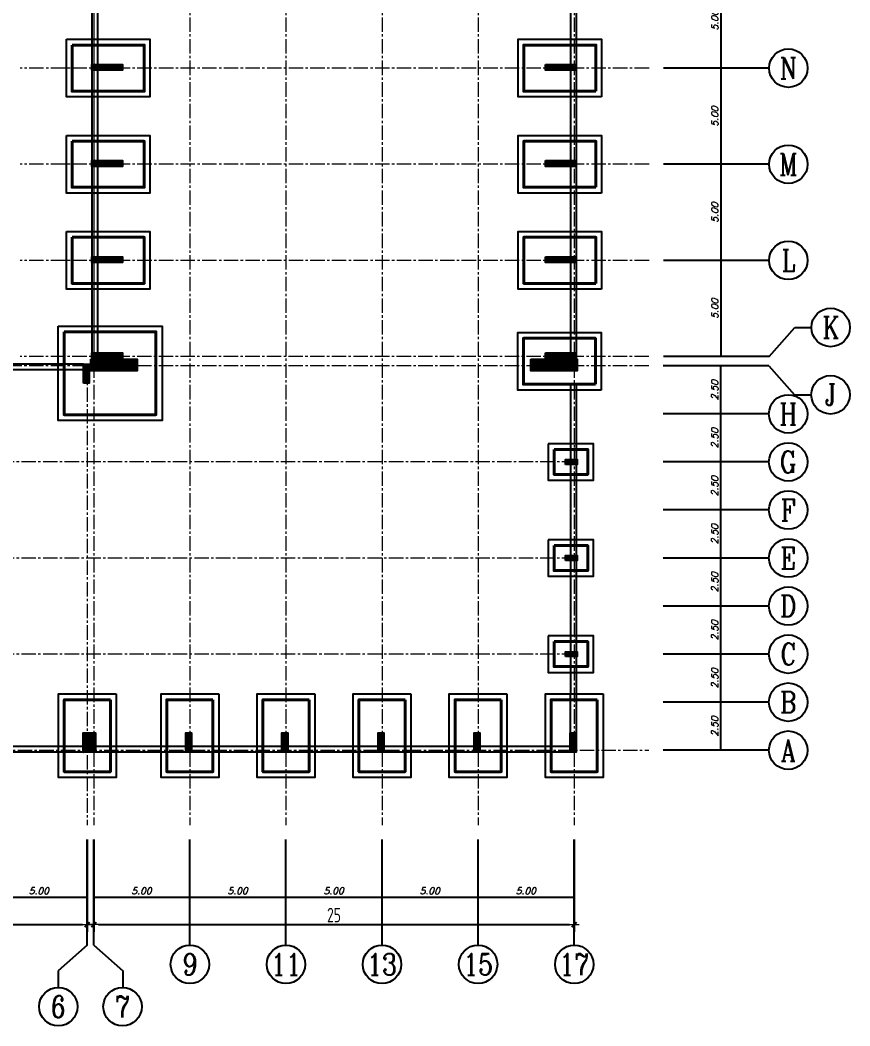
# Model space of a CAD drawing. Header units: metres. Extents: x 202848 to 204724, y 1924431 to 1925550.
# Drawn here: x 203946.8 to 203989.9, y 1925075 to 1925127.3 of the extents above; entities that cross this region are included whole.
import ezdxf
from ezdxf.enums import TextEntityAlignment as Align

# ---------------------------------------------------------------- set-up
doc = ezdxf.new("R2010")
doc.units = ezdxf.units.M
doc.header["$MEASUREMENT"] = 0
doc.linetypes.add('CENTER2', pattern=[1.125, 0.75, -0.125, 0.125, -0.125])
for name, color, linetype, lineweight in [('Axis', 1, 'CENTER2', 5), ('Dimations', 3, 'Continuous', 5), ('R.C Footing', 2, 'Continuous', 40)]:
    doc.layers.add(name, color=color, linetype=linetype, lineweight=lineweight)
for name, color, linetype in [('Axis Name', 8, 'Continuous'), ('Columns', 2, 'Continuous'), ('PC.Footing', 7, 'Continuous'), ('text2', 161, 'Continuous')]:
    doc.layers.add(name, color=color, linetype=linetype)
doc.styles.add('ROMANS', font='romans.shx', dxfattribs={"oblique": 15})
doc.styles.add('YQ_AXIS', font='COMPLEX.SHX', dxfattribs={"width": 0.8, "bigfont": 'GBCBIG.SHX'})
doc.styles.add('YQ_DIM', font='SUPEROS.SHX', dxfattribs={"width": 0.8, "bigfont": 'HZDX.SHX'})
doc.dimstyles.new('Copy(2) of DIM-50$', dxfattribs={"dimscale": 0, "dimtxt": 0.35, "dimasz": 0.03, "dimexe": 0, "dimexo": 0, "dimgap": 0.15, "dimtad": 1, "dimzin": 0, "dimdsep": 46, "dimtxsty": 'ROMANS', "dimblk1": 'OBLIQUE', "dimblk2": 'DTICK', "dimsah": 1, "dimcen": 0.1, "dimse1": 1, "dimse2": 1, "dimclrd": 2, "dimclre": 51, "dimclrt": 3, "dimaunit": 1, "dimadec": 0, "dimazin": 0, "dimtfac": 1e-05, "dimtmove": 2, "dimatfit": 0, "dimldrblk": 'DTICK', "dimfxl": 0, "dimtolj": 1, "dimtzin": 0, "dimlwe": -1, "dimarcsym": 0})
doc.dimstyles.new('yqm0_250', dxfattribs={"dimscale": 0.25, "dimtxt": 3, "dimasz": 1, "dimexe": 1.5, "dimexo": 3, "dimgap": 0.5, "dimtad": 1, "dimdec": 3, "dimdsep": 46, "dimtxsty": 'YQ_DIM', "dimblk": 'YQTICK', "dimcen": 0, "dimclrd": 256, "dimclre": 256, "dimclrt": 7, "dimadec": 1, "dimazin": 2, "dimtfac": 1, "dimtdec": 4, "dimtix": 1, "dimtmove": 2, "dimatfit": 2, "dimfxl": 1, "dimtolj": 1, "dimtzin": 0, "dimarcsym": 0})
pattern_1 = [(135, (386.115265, 223.05794), (-0.0353553390593, -0.0353553390593), [])]
pattern_2 = [(135, (386.115265, 223.09794), (-0.0353553390593, -0.0353553390593), [])]
pattern_3 = [(135, (386.05894, 222.55794), (-0.0353553390593, -0.0353553390593), [])]

# ---------------------------------------------------------------- blocks, each defined once
blk = doc.blocks.new('*U768')
at = {"layer": 'text2', "lineweight": -2}
for p, q in [((-12.6, 2.35), (-12.6, -2.35)), ((-12.3, 2.35), (-12.3, -2.35)), ((12.3, 2.35), (12.3, -2.35)), ((12.6, 2.35), (12.6, -2.35))]:
    blk.add_line(p, q, dxfattribs=at)
blk = doc.blocks.new('*U769')
at = {"layer": 'text2', "color": 0, "linetype": 'ByBlock', "lineweight": -2, "transparency": 16777216}
for p in [(0, 0), (0, -5), (0, -10), (0, -15), (0, -20), (0, -25)]:
    blk.add_blockref('*U768', p, dxfattribs=at)
blk = doc.blocks.new('_OBLIQUE')
at = {"color": 0, "linetype": 'ByBlock'}
blk.add_line((-0.5, -0.5), (0.5, 0.5), dxfattribs=at)
blk = doc.blocks.new('DTICK')
at = {"color": 3}
blk.add_line((-1, -1), (1, 1), dxfattribs=at)
for p, q in [((-1, 0), (1, 0)), ((0, 1), (0, -1))]:
    blk.add_line(p, q)
blk = doc.blocks.new('*D1403')
at = {"layer": 'Defpoints', "color": 0, "lineweight": -2, "transparency": 16777216}
for p in [(203945.262, 1925085.419), (203950.262, 1925085.419), (203950.262, 1925081.669)]:
    blk.add_point(p, dxfattribs=at)
at = {"layer": 'Dimations', "color": 2, "lineweight": -2, "transparency": 16777216}
blk.add_line((203945.262, 1925081.669), (203950.232, 1925081.669), dxfattribs=at)
at = {"layer": 'Dimations', "color": 2, "lineweight": -2, "transparency": 16777216, "xscale": 0.03, "yscale": 0.03, "zscale": 0.03, "rotation": 180}
blk.add_blockref('_OBLIQUE', (203945.262, 1925081.669), dxfattribs=at)
at = {"layer": 'Dimations', "color": 2, "lineweight": -2, "transparency": 16777216, "xscale": 0.03, "yscale": 0.03, "zscale": 0.03}
blk.add_blockref('DTICK', (203950.262, 1925081.669), dxfattribs=at)
at = {"layer": 'Dimations', "color": 3, "transparency": 16777216, "insert": (203947.747, 1925081.994), "char_height": 0.35, "attachment_point": 5, "style": 'ROMANS'}
blk.add_mtext('\\A1;5.00', dxfattribs=at)
blk = doc.blocks.new('*D1404')
at = {"layer": 'Defpoints', "color": 0, "lineweight": -2, "transparency": 16777216}
for p in [(203950.602, 1925085.419), (203955.602, 1925085.419), (203955.602, 1925081.669)]:
    blk.add_point(p, dxfattribs=at)
at = {"layer": 'Dimations', "color": 2, "lineweight": -2, "transparency": 16777216}
blk.add_line((203950.602, 1925081.669), (203955.572, 1925081.669), dxfattribs=at)
at = {"layer": 'Dimations', "color": 2, "lineweight": -2, "transparency": 16777216, "xscale": 0.03, "yscale": 0.03, "zscale": 0.03, "rotation": 180}
blk.add_blockref('_OBLIQUE', (203950.602, 1925081.669), dxfattribs=at)
at = {"layer": 'Dimations', "color": 2, "lineweight": -2, "transparency": 16777216, "xscale": 0.03, "yscale": 0.03, "zscale": 0.03}
blk.add_blockref('DTICK', (203955.602, 1925081.669), dxfattribs=at)
at = {"layer": 'Dimations', "color": 3, "transparency": 16777216, "insert": (203953.087, 1925081.994), "char_height": 0.35, "attachment_point": 5, "style": 'ROMANS'}
blk.add_mtext('\\A1;5.00', dxfattribs=at)
blk = doc.blocks.new('*D1405')
at = {"layer": 'Defpoints', "color": 0, "lineweight": -2, "transparency": 16777216}
for p in [(203955.602, 1925085.419), (203960.602, 1925085.419), (203960.602, 1925081.669)]:
    blk.add_point(p, dxfattribs=at)
at = {"layer": 'Dimations', "color": 2, "lineweight": -2, "transparency": 16777216}
blk.add_line((203955.602, 1925081.669), (203960.572, 1925081.669), dxfattribs=at)
at = {"layer": 'Dimations', "color": 2, "lineweight": -2, "transparency": 16777216, "xscale": 0.03, "yscale": 0.03, "zscale": 0.03, "rotation": 180}
blk.add_blockref('_OBLIQUE', (203955.602, 1925081.669), dxfattribs=at)
at = {"layer": 'Dimations', "color": 2, "lineweight": -2, "transparency": 16777216, "xscale": 0.03, "yscale": 0.03, "zscale": 0.03}
blk.add_blockref('DTICK', (203960.602, 1925081.669), dxfattribs=at)
at = {"layer": 'Dimations', "color": 3, "transparency": 16777216, "insert": (203958.087, 1925081.994), "char_height": 0.35, "attachment_point": 5, "style": 'ROMANS'}
blk.add_mtext('\\A1;5.00', dxfattribs=at)
blk = doc.blocks.new('*D1406')
at = {"layer": 'Defpoints', "color": 0, "lineweight": -2, "transparency": 16777216}
for p in [(203960.602, 1925085.419), (203965.602, 1925085.419), (203965.602, 1925081.669)]:
    blk.add_point(p, dxfattribs=at)
at = {"layer": 'Dimations', "color": 2, "lineweight": -2, "transparency": 16777216}
blk.add_line((203960.602, 1925081.669), (203965.572, 1925081.669), dxfattribs=at)
at = {"layer": 'Dimations', "color": 2, "lineweight": -2, "transparency": 16777216, "xscale": 0.03, "yscale": 0.03, "zscale": 0.03, "rotation": 180}
blk.add_blockref('_OBLIQUE', (203960.602, 1925081.669), dxfattribs=at)
at = {"layer": 'Dimations', "color": 2, "lineweight": -2, "transparency": 16777216, "xscale": 0.03, "yscale": 0.03, "zscale": 0.03}
blk.add_blockref('DTICK', (203965.602, 1925081.669), dxfattribs=at)
at = {"layer": 'Dimations', "color": 3, "transparency": 16777216, "insert": (203963.087, 1925081.994), "char_height": 0.35, "attachment_point": 5, "style": 'ROMANS'}
blk.add_mtext('\\A1;5.00', dxfattribs=at)
blk = doc.blocks.new('*D1407')
at = {"layer": 'Defpoints', "color": 0, "lineweight": -2, "transparency": 16777216}
for p in [(203965.602, 1925085.419), (203970.602, 1925085.419), (203970.602, 1925081.669)]:
    blk.add_point(p, dxfattribs=at)
at = {"layer": 'Dimations', "color": 2, "lineweight": -2, "transparency": 16777216}
blk.add_line((203965.602, 1925081.669), (203970.572, 1925081.669), dxfattribs=at)
at = {"layer": 'Dimations', "color": 2, "lineweight": -2, "transparency": 16777216, "xscale": 0.03, "yscale": 0.03, "zscale": 0.03, "rotation": 180}
blk.add_blockref('_OBLIQUE', (203965.602, 1925081.669), dxfattribs=at)
at = {"layer": 'Dimations', "color": 2, "lineweight": -2, "transparency": 16777216, "xscale": 0.03, "yscale": 0.03, "zscale": 0.03}
blk.add_blockref('DTICK', (203970.602, 1925081.669), dxfattribs=at)
at = {"layer": 'Dimations', "color": 3, "transparency": 16777216, "insert": (203968.087, 1925081.994), "char_height": 0.35, "attachment_point": 5, "style": 'ROMANS'}
blk.add_mtext('\\A1;5.00', dxfattribs=at)
blk = doc.blocks.new('*D1408')
at = {"layer": 'Defpoints', "color": 0, "lineweight": -2, "transparency": 16777216}
for p in [(203970.602, 1925085.419), (203975.602, 1925085.419), (203975.602, 1925081.669)]:
    blk.add_point(p, dxfattribs=at)
at = {"layer": 'Dimations', "color": 2, "lineweight": -2, "transparency": 16777216}
blk.add_line((203970.602, 1925081.669), (203975.572, 1925081.669), dxfattribs=at)
at = {"layer": 'Dimations', "color": 2, "lineweight": -2, "transparency": 16777216, "xscale": 0.03, "yscale": 0.03, "zscale": 0.03, "rotation": 180}
blk.add_blockref('_OBLIQUE', (203970.602, 1925081.669), dxfattribs=at)
at = {"layer": 'Dimations', "color": 2, "lineweight": -2, "transparency": 16777216, "xscale": 0.03, "yscale": 0.03, "zscale": 0.03}
blk.add_blockref('DTICK', (203975.602, 1925081.669), dxfattribs=at)
at = {"layer": 'Dimations', "color": 3, "transparency": 16777216, "insert": (203973.087, 1925081.994), "char_height": 0.35, "attachment_point": 5, "style": 'ROMANS'}
blk.add_mtext('\\A1;5.00', dxfattribs=at)
blk = doc.blocks.new('*D1419')
at = {"layer": 'Defpoints', "color": 0, "lineweight": -2, "transparency": 16777216}
for p in [(203979.494, 1925114.801), (203983.244, 1925114.801), (203979.494, 1925109.801)]:
    blk.add_point(p, dxfattribs=at)
at = {"layer": 'Dimations', "color": 2, "lineweight": -2, "transparency": 16777216}
blk.add_line((203983.244, 1925109.801), (203983.244, 1925114.771), dxfattribs=at)
at = {"layer": 'Dimations', "color": 2, "lineweight": -2, "transparency": 16777216, "xscale": 0.03, "yscale": 0.03, "zscale": 0.03}
for name, p, rotation in [('DTICK', (203983.244, 1925114.801), 90), ('_OBLIQUE', (203983.244, 1925109.801), 270)]:
    blk.add_blockref(name, p, dxfattribs=dict(at, rotation=rotation))
at = {"layer": 'Dimations', "color": 3, "transparency": 16777216, "insert": (203982.919, 1925112.286), "char_height": 0.35, "attachment_point": 5, "rotation": 90, "style": 'ROMANS'}
blk.add_mtext('\\A1;5.00', dxfattribs=at)
blk = doc.blocks.new('*D1420')
at = {"layer": 'Defpoints', "color": 0, "lineweight": -2, "transparency": 16777216}
for p in [(203979.494, 1925119.801), (203983.244, 1925119.801), (203979.494, 1925114.801)]:
    blk.add_point(p, dxfattribs=at)
at = {"layer": 'Dimations', "color": 2, "lineweight": -2, "transparency": 16777216}
blk.add_line((203983.244, 1925114.801), (203983.244, 1925119.771), dxfattribs=at)
at = {"layer": 'Dimations', "color": 2, "lineweight": -2, "transparency": 16777216, "xscale": 0.03, "yscale": 0.03, "zscale": 0.03}
for name, p, rotation in [('DTICK', (203983.244, 1925119.801), 90), ('_OBLIQUE', (203983.244, 1925114.801), 270)]:
    blk.add_blockref(name, p, dxfattribs=dict(at, rotation=rotation))
at = {"layer": 'Dimations', "color": 3, "transparency": 16777216, "insert": (203982.919, 1925117.286), "char_height": 0.35, "attachment_point": 5, "rotation": 90, "style": 'ROMANS'}
blk.add_mtext('\\A1;5.00', dxfattribs=at)
blk = doc.blocks.new('*D1421')
at = {"layer": 'Defpoints', "color": 0, "lineweight": -2, "transparency": 16777216}
for p in [(203979.494, 1925124.801), (203983.244, 1925124.801), (203979.494, 1925119.801)]:
    blk.add_point(p, dxfattribs=at)
at = {"layer": 'Dimations', "color": 2, "lineweight": -2, "transparency": 16777216}
blk.add_line((203983.244, 1925119.801), (203983.244, 1925124.771), dxfattribs=at)
at = {"layer": 'Dimations', "color": 2, "lineweight": -2, "transparency": 16777216, "xscale": 0.03, "yscale": 0.03, "zscale": 0.03}
for name, p, rotation in [('DTICK', (203983.244, 1925124.801), 90), ('_OBLIQUE', (203983.244, 1925119.801), 270)]:
    blk.add_blockref(name, p, dxfattribs=dict(at, rotation=rotation))
at = {"layer": 'Dimations', "color": 3, "transparency": 16777216, "insert": (203982.919, 1925122.286), "char_height": 0.35, "attachment_point": 5, "rotation": 90, "style": 'ROMANS'}
blk.add_mtext('\\A1;5.00', dxfattribs=at)
blk = doc.blocks.new('*D1422')
at = {"layer": 'Defpoints', "color": 0, "lineweight": -2, "transparency": 16777216}
for p in [(203979.494, 1925129.801), (203983.244, 1925129.801), (203979.494, 1925124.801)]:
    blk.add_point(p, dxfattribs=at)
at = {"layer": 'Dimations', "color": 2, "lineweight": -2, "transparency": 16777216}
blk.add_line((203983.244, 1925124.801), (203983.244, 1925129.771), dxfattribs=at)
at = {"layer": 'Dimations', "color": 2, "lineweight": -2, "transparency": 16777216, "xscale": 0.03, "yscale": 0.03, "zscale": 0.03}
for name, p, rotation in [('DTICK', (203983.244, 1925129.801), 90), ('_OBLIQUE', (203983.244, 1925124.801), 270)]:
    blk.add_blockref(name, p, dxfattribs=dict(at, rotation=rotation))
at = {"layer": 'Dimations', "color": 3, "transparency": 16777216, "insert": (203982.919, 1925127.286), "char_height": 0.35, "attachment_point": 5, "rotation": 90, "style": 'ROMANS'}
blk.add_mtext('\\A1;5.00', dxfattribs=at)
blk = doc.blocks.new('YQTICK')
blk.add_line((-1, 0), (1, 0))
at = {"const_width": 0.4}
blk.add_lwpolyline([(0.53, 0.53), (-0.53, -0.53)], dxfattribs=at)
blk = doc.blocks.new('*D1427')
at = {"layer": 'Defpoints', "color": 0, "lineweight": -2, "transparency": 16777216}
for p in [(203925.262, 1925085.419), (203950.262, 1925085.419), (203950.262, 1925080.234)]:
    blk.add_point(p, dxfattribs=at)
at = {"layer": 'Dimations', "lineweight": -2, "transparency": 16777216}
for p, q in [((203925.262, 1925084.669), (203925.262, 1925079.859)), ((203950.262, 1925084.669), (203950.262, 1925079.859)), ((203925.512, 1925080.234), (203950.012, 1925080.234))]:
    blk.add_line(p, q, dxfattribs=at)
at = {"layer": 'Dimations', "lineweight": -2, "transparency": 16777216, "xscale": 0.25, "yscale": 0.25, "zscale": 0.25, "rotation": 180}
blk.add_blockref('YQTICK', (203925.262, 1925080.234), dxfattribs=at)
at = {"layer": 'Dimations', "lineweight": -2, "transparency": 16777216, "xscale": 0.25, "yscale": 0.25, "zscale": 0.25}
blk.add_blockref('YQTICK', (203950.262, 1925080.234), dxfattribs=at)
at = {"layer": 'Dimations', "color": 7, "transparency": 16777216, "insert": (203937.762, 1925080.734), "char_height": 0.75, "attachment_point": 5, "style": 'YQ_DIM'}
blk.add_mtext('\\A1;25', dxfattribs=at)
blk = doc.blocks.new('*D1428')
at = {"layer": 'Defpoints', "color": 0, "lineweight": -2, "transparency": 16777216}
for p in [(203950.602, 1925085.419), (203975.602, 1925085.419), (203975.602, 1925080.234)]:
    blk.add_point(p, dxfattribs=at)
at = {"layer": 'Dimations', "lineweight": -2, "transparency": 16777216}
for p, q in [((203950.602, 1925084.669), (203950.602, 1925079.859)), ((203975.602, 1925084.669), (203975.602, 1925079.859)), ((203950.852, 1925080.234), (203975.352, 1925080.234))]:
    blk.add_line(p, q, dxfattribs=at)
at = {"layer": 'Dimations', "lineweight": -2, "transparency": 16777216, "xscale": 0.25, "yscale": 0.25, "zscale": 0.25, "rotation": 180}
blk.add_blockref('YQTICK', (203950.602, 1925080.234), dxfattribs=at)
at = {"layer": 'Dimations', "lineweight": -2, "transparency": 16777216, "xscale": 0.25, "yscale": 0.25, "zscale": 0.25}
blk.add_blockref('YQTICK', (203975.602, 1925080.234), dxfattribs=at)
at = {"layer": 'Dimations', "color": 7, "transparency": 16777216, "insert": (203963.102, 1925080.734), "char_height": 0.75, "attachment_point": 5, "style": 'YQ_DIM'}
blk.add_mtext('\\A1;25', dxfattribs=at)
blk = doc.blocks.new('*D1447')
at = {"layer": 'Defpoints', "color": 0, "lineweight": -2, "transparency": 16777216}
for p in [(203979.487, 1925091.811), (203983.237, 1925091.811), (203979.487, 1925089.311)]:
    blk.add_point(p, dxfattribs=at)
at = {"layer": 'Dimations', "color": 2, "lineweight": -2, "transparency": 16777216}
blk.add_line((203983.237, 1925089.311), (203983.237, 1925091.781), dxfattribs=at)
at = {"layer": 'Dimations', "color": 2, "lineweight": -2, "transparency": 16777216, "xscale": 0.03, "yscale": 0.03, "zscale": 0.03}
for name, p, rotation in [('DTICK', (203983.237, 1925091.811), 90), ('_OBLIQUE', (203983.237, 1925089.311), 270)]:
    blk.add_blockref(name, p, dxfattribs=dict(at, rotation=rotation))
at = {"layer": 'Dimations', "color": 3, "transparency": 16777216, "insert": (203982.912, 1925090.546), "char_height": 0.35, "attachment_point": 5, "rotation": 90, "style": 'ROMANS'}
blk.add_mtext('\\A1;2.50', dxfattribs=at)
blk = doc.blocks.new('*D1448')
at = {"layer": 'Defpoints', "color": 0, "lineweight": -2, "transparency": 16777216}
for p in [(203979.487, 1925094.311), (203983.237, 1925094.311), (203979.487, 1925091.811)]:
    blk.add_point(p, dxfattribs=at)
at = {"layer": 'Dimations', "color": 2, "lineweight": -2, "transparency": 16777216}
blk.add_line((203983.237, 1925091.811), (203983.237, 1925094.281), dxfattribs=at)
at = {"layer": 'Dimations', "color": 2, "lineweight": -2, "transparency": 16777216, "xscale": 0.03, "yscale": 0.03, "zscale": 0.03}
for name, p, rotation in [('DTICK', (203983.237, 1925094.311), 90), ('_OBLIQUE', (203983.237, 1925091.811), 270)]:
    blk.add_blockref(name, p, dxfattribs=dict(at, rotation=rotation))
at = {"layer": 'Dimations', "color": 3, "transparency": 16777216, "insert": (203982.912, 1925093.046), "char_height": 0.35, "attachment_point": 5, "rotation": 90, "style": 'ROMANS'}
blk.add_mtext('\\A1;2.50', dxfattribs=at)
blk = doc.blocks.new('*D1449')
at = {"layer": 'Defpoints', "color": 0, "lineweight": -2, "transparency": 16777216}
for p in [(203979.487, 1925096.811), (203983.237, 1925096.811), (203979.487, 1925094.311)]:
    blk.add_point(p, dxfattribs=at)
at = {"layer": 'Dimations', "color": 2, "lineweight": -2, "transparency": 16777216}
blk.add_line((203983.237, 1925094.311), (203983.237, 1925096.781), dxfattribs=at)
at = {"layer": 'Dimations', "color": 2, "lineweight": -2, "transparency": 16777216, "xscale": 0.03, "yscale": 0.03, "zscale": 0.03}
for name, p, rotation in [('DTICK', (203983.237, 1925096.811), 90), ('_OBLIQUE', (203983.237, 1925094.311), 270)]:
    blk.add_blockref(name, p, dxfattribs=dict(at, rotation=rotation))
at = {"layer": 'Dimations', "color": 3, "transparency": 16777216, "insert": (203982.912, 1925095.546), "char_height": 0.35, "attachment_point": 5, "rotation": 90, "style": 'ROMANS'}
blk.add_mtext('\\A1;2.50', dxfattribs=at)
blk = doc.blocks.new('*D1450')
at = {"layer": 'Defpoints', "color": 0, "lineweight": -2, "transparency": 16777216}
for p in [(203979.487, 1925099.311), (203983.237, 1925099.311), (203979.487, 1925096.811)]:
    blk.add_point(p, dxfattribs=at)
at = {"layer": 'Dimations', "color": 2, "lineweight": -2, "transparency": 16777216}
blk.add_line((203983.237, 1925096.811), (203983.237, 1925099.281), dxfattribs=at)
at = {"layer": 'Dimations', "color": 2, "lineweight": -2, "transparency": 16777216, "xscale": 0.03, "yscale": 0.03, "zscale": 0.03}
for name, p, rotation in [('DTICK', (203983.237, 1925099.311), 90), ('_OBLIQUE', (203983.237, 1925096.811), 270)]:
    blk.add_blockref(name, p, dxfattribs=dict(at, rotation=rotation))
at = {"layer": 'Dimations', "color": 3, "transparency": 16777216, "insert": (203982.912, 1925098.046), "char_height": 0.35, "attachment_point": 5, "rotation": 90, "style": 'ROMANS'}
blk.add_mtext('\\A1;2.50', dxfattribs=at)
blk = doc.blocks.new('*D1451')
at = {"layer": 'Defpoints', "color": 0, "lineweight": -2, "transparency": 16777216}
for p in [(203979.487, 1925101.811), (203983.237, 1925101.811), (203979.487, 1925099.311)]:
    blk.add_point(p, dxfattribs=at)
at = {"layer": 'Dimations', "color": 2, "lineweight": -2, "transparency": 16777216}
blk.add_line((203983.237, 1925099.311), (203983.237, 1925101.781), dxfattribs=at)
at = {"layer": 'Dimations', "color": 2, "lineweight": -2, "transparency": 16777216, "xscale": 0.03, "yscale": 0.03, "zscale": 0.03}
for name, p, rotation in [('DTICK', (203983.237, 1925101.811), 90), ('_OBLIQUE', (203983.237, 1925099.311), 270)]:
    blk.add_blockref(name, p, dxfattribs=dict(at, rotation=rotation))
at = {"layer": 'Dimations', "color": 3, "transparency": 16777216, "insert": (203982.912, 1925100.546), "char_height": 0.35, "attachment_point": 5, "rotation": 90, "style": 'ROMANS'}
blk.add_mtext('\\A1;2.50', dxfattribs=at)
blk = doc.blocks.new('*D1452')
at = {"layer": 'Defpoints', "color": 0, "lineweight": -2, "transparency": 16777216}
for p in [(203979.487, 1925104.311), (203983.237, 1925104.311), (203979.487, 1925101.811)]:
    blk.add_point(p, dxfattribs=at)
at = {"layer": 'Dimations', "color": 2, "lineweight": -2, "transparency": 16777216}
blk.add_line((203983.237, 1925101.811), (203983.237, 1925104.281), dxfattribs=at)
at = {"layer": 'Dimations', "color": 2, "lineweight": -2, "transparency": 16777216, "xscale": 0.03, "yscale": 0.03, "zscale": 0.03}
for name, p, rotation in [('DTICK', (203983.237, 1925104.311), 90), ('_OBLIQUE', (203983.237, 1925101.811), 270)]:
    blk.add_blockref(name, p, dxfattribs=dict(at, rotation=rotation))
at = {"layer": 'Dimations', "color": 3, "transparency": 16777216, "insert": (203982.912, 1925103.046), "char_height": 0.35, "attachment_point": 5, "rotation": 90, "style": 'ROMANS'}
blk.add_mtext('\\A1;2.50', dxfattribs=at)
blk = doc.blocks.new('*D1453')
at = {"layer": 'Defpoints', "color": 0, "lineweight": -2, "transparency": 16777216}
for p in [(203979.487, 1925106.811), (203983.237, 1925106.811), (203979.487, 1925104.311)]:
    blk.add_point(p, dxfattribs=at)
at = {"layer": 'Dimations', "color": 2, "lineweight": -2, "transparency": 16777216}
blk.add_line((203983.237, 1925104.311), (203983.237, 1925106.781), dxfattribs=at)
at = {"layer": 'Dimations', "color": 2, "lineweight": -2, "transparency": 16777216, "xscale": 0.03, "yscale": 0.03, "zscale": 0.03}
for name, p, rotation in [('DTICK', (203983.237, 1925106.811), 90), ('_OBLIQUE', (203983.237, 1925104.311), 270)]:
    blk.add_blockref(name, p, dxfattribs=dict(at, rotation=rotation))
at = {"layer": 'Dimations', "color": 3, "transparency": 16777216, "insert": (203982.912, 1925105.546), "char_height": 0.35, "attachment_point": 5, "rotation": 90, "style": 'ROMANS'}
blk.add_mtext('\\A1;2.50', dxfattribs=at)
blk = doc.blocks.new('*D1454')
at = {"layer": 'Defpoints', "color": 0, "lineweight": -2, "transparency": 16777216}
for p in [(203979.487, 1925109.311), (203983.237, 1925109.311), (203979.487, 1925106.811)]:
    blk.add_point(p, dxfattribs=at)
at = {"layer": 'Dimations', "color": 2, "lineweight": -2, "transparency": 16777216}
blk.add_line((203983.237, 1925106.811), (203983.237, 1925109.281), dxfattribs=at)
at = {"layer": 'Dimations', "color": 2, "lineweight": -2, "transparency": 16777216, "xscale": 0.03, "yscale": 0.03, "zscale": 0.03}
for name, p, rotation in [('DTICK', (203983.237, 1925109.311), 90), ('_OBLIQUE', (203983.237, 1925106.811), 270)]:
    blk.add_blockref(name, p, dxfattribs=dict(at, rotation=rotation))
at = {"layer": 'Dimations', "color": 3, "transparency": 16777216, "insert": (203982.912, 1925108.046), "char_height": 0.35, "attachment_point": 5, "rotation": 90, "style": 'ROMANS'}
blk.add_mtext('\\A1;2.50', dxfattribs=at)

msp = doc.modelspace()

# ---------------------------------------------------------------- hatches: boundary and pattern name
at = {"layer": 'Columns', "transparency": 33554687}
h = msp.add_hatch(dxfattribs=at)
h.set_pattern_fill('ANSI31', color=256, scale=0.4, angle=90)
h.set_pattern_definition(pattern_2)
h.paths.add_polyline_path([(203950.5022, 1925124.9914), (203950.5022, 1925124.6914), (203952.1022, 1925124.6914), (203952.1022, 1925124.9914)])
h = msp.add_hatch(dxfattribs=at)
h.set_pattern_fill('ANSI31', color=256, scale=0.4, angle=90)
h.set_pattern_definition(pattern_2)
h.paths.add_polyline_path([(203974.1022, 1925124.9914), (203974.1022, 1925124.6914), (203975.7022, 1925124.6914), (203975.7022, 1925124.9914)])
h = msp.add_hatch(dxfattribs=at)
h.set_pattern_fill('ANSI31', color=256, scale=0.4, angle=90)
h.set_pattern_definition(pattern_2)
h.paths.add_polyline_path([(203950.5022, 1925119.9914), (203950.5022, 1925119.6914), (203952.1022, 1925119.6914), (203952.1022, 1925119.9914)])
h = msp.add_hatch(dxfattribs=at)
h.set_pattern_fill('ANSI31', color=256, scale=0.4, angle=90)
h.set_pattern_definition(pattern_2)
h.paths.add_polyline_path([(203974.1022, 1925119.9914), (203974.1022, 1925119.6914), (203975.7022, 1925119.6914), (203975.7022, 1925119.9914)])
h = msp.add_hatch(dxfattribs=at)
h.set_pattern_fill('ANSI31', color=256, scale=0.4, angle=90)
h.set_pattern_definition(pattern_2)
h.paths.add_polyline_path([(203950.5022, 1925114.9914), (203950.5022, 1925114.6914), (203952.1022, 1925114.6914), (203952.1022, 1925114.9914)])
h = msp.add_hatch(dxfattribs=at)
h.set_pattern_fill('ANSI31', color=256, scale=0.4, angle=90)
h.set_pattern_definition(pattern_2)
h.paths.add_polyline_path([(203974.1022, 1925114.9914), (203974.1022, 1925114.6914), (203975.7022, 1925114.6914), (203975.7022, 1925114.9914)])
h = msp.add_hatch(dxfattribs=at)
h.set_pattern_fill('ANSI31', color=256, scale=0.4, angle=90)
h.set_pattern_definition(pattern_2)
h.paths.add_polyline_path([(203950.4522, 1925109.6514), (203950.4522, 1925109.0514), (203952.8522, 1925109.0514), (203952.8522, 1925109.6514)])
h = msp.add_hatch(dxfattribs=at)
h.set_pattern_fill('ANSI31', color=256, scale=0.4, angle=90)
h.set_pattern_definition(pattern_2)
h.paths.add_polyline_path([(203950.5022, 1925109.9914), (203950.5022, 1925109.6914), (203952.1022, 1925109.6914), (203952.1022, 1925109.9914)])
h = msp.add_hatch(dxfattribs=at)
h.set_pattern_fill('ANSI31', color=256, scale=0.4, angle=90)
h.set_pattern_definition(pattern_2)
h.paths.add_polyline_path([(203973.3522, 1925109.6514), (203973.3522, 1925109.0514), (203975.7522, 1925109.0514), (203975.7522, 1925109.6514)])
h = msp.add_hatch(dxfattribs=at)
h.set_pattern_fill('ANSI31', color=256, scale=0.4, angle=90)
h.set_pattern_definition(pattern_2)
h.paths.add_polyline_path([(203974.1022, 1925109.9914), (203974.1022, 1925109.6914), (203975.7022, 1925109.6914), (203975.7022, 1925109.9914)])
h = msp.add_hatch(dxfattribs=at)
h.set_pattern_fill('ANSI31', color=256, scale=0.4, angle=90)
h.set_pattern_definition([(135, (386.06526, 223.0479), (-0.0353553390593, -0.0353553390593), [])])
h.paths.add_polyline_path([(203950.0623, 1925108.4014), (203950.3623, 1925108.4014), (203950.3623, 1925109.4014), (203950.0623, 1925109.4014)])
h = msp.add_hatch(dxfattribs=at)
h.set_pattern_fill('ANSI31', color=256, scale=0.4, angle=90)
h.set_pattern_definition(pattern_1)
h.paths.add_polyline_path([(203975.1522, 1925104.4364), (203975.1522, 1925104.1864), (203975.7522, 1925104.1864), (203975.7522, 1925104.4364)])
h = msp.add_hatch(dxfattribs=at)
h.set_pattern_fill('ANSI31', color=256, scale=0.4, angle=90)
h.set_pattern_definition(pattern_1)
h.paths.add_polyline_path([(203975.1522, 1925099.4364), (203975.1522, 1925099.1864), (203975.7522, 1925099.1864), (203975.7522, 1925099.4364)])
h = msp.add_hatch(dxfattribs=at)
h.set_pattern_fill('ANSI31', color=256, scale=0.4, angle=90)
h.set_pattern_definition(pattern_1)
h.paths.add_polyline_path([(203975.1522, 1925094.4364), (203975.1522, 1925094.1864), (203975.7522, 1925094.1864), (203975.7522, 1925094.4364)])
h = msp.add_hatch(dxfattribs=at)
h.set_pattern_fill('ANSI31', color=256, scale=0.4, angle=90)
h.set_pattern_definition(pattern_3)
h.paths.add_polyline_path([(203950.0559, 1925089.2114), (203950.3559, 1925089.2114), (203950.3559, 1925090.2114), (203950.0559, 1925090.2114)])
h = msp.add_hatch(dxfattribs=at)
h.set_pattern_fill('ANSI31', color=256, scale=0.4, angle=90)
h.set_pattern_definition([(135, (361.05894, 222.55794), (-0.0353553390593, -0.0353553390593), [])])
h.paths.add_polyline_path([(203950.3959, 1925089.2114), (203950.6959, 1925089.2114), (203950.6959, 1925090.2114), (203950.3959, 1925090.2114)])
h = msp.add_hatch(dxfattribs=at)
h.set_pattern_fill('ANSI31', color=256, scale=0.4, angle=90)
h.set_pattern_definition([(135, (366.05894, 222.55794), (-0.0353553390593, -0.0353553390593), [])])
h.paths.add_polyline_path([(203955.3959, 1925089.2114), (203955.6959, 1925089.2114), (203955.6959, 1925090.2114), (203955.3959, 1925090.2114)])
h = msp.add_hatch(dxfattribs=at)
h.set_pattern_fill('ANSI31', color=256, scale=0.4, angle=90)
h.set_pattern_definition([(135, (371.05894, 222.55794), (-0.0353553390593, -0.0353553390593), [])])
h.paths.add_polyline_path([(203960.3959, 1925089.2114), (203960.6959, 1925089.2114), (203960.6959, 1925090.2114), (203960.3959, 1925090.2114)])
h = msp.add_hatch(dxfattribs=at)
h.set_pattern_fill('ANSI31', color=256, scale=0.4, angle=90)
h.set_pattern_definition([(135, (376.05894, 222.55794), (-0.0353553390593, -0.0353553390593), [])])
h.paths.add_polyline_path([(203965.3959, 1925089.2114), (203965.6959, 1925089.2114), (203965.6959, 1925090.2114), (203965.3959, 1925090.2114)])
h = msp.add_hatch(dxfattribs=at)
h.set_pattern_fill('ANSI31', color=256, scale=0.4, angle=90)
h.set_pattern_definition([(135, (381.05894, 222.55794), (-0.0353553390593, -0.0353553390593), [])])
h.paths.add_polyline_path([(203970.3959, 1925089.2114), (203970.6959, 1925089.2114), (203970.6959, 1925090.2114), (203970.3959, 1925090.2114)])
h = msp.add_hatch(dxfattribs=at)
h.set_pattern_fill('ANSI31', color=256, scale=0.4, angle=90)
h.set_pattern_definition(pattern_3)
h.paths.add_polyline_path([(203975.3959, 1925089.2114), (203975.6959, 1925089.2114), (203975.6959, 1925090.2114), (203975.3959, 1925090.2114)])

# ---------------------------------------------------------------- linework, layer by layer
at = {"layer": 'Axis'}
for p, q in [((203950.6022, 1925162.3166), (203950.6022, 1925085.4194)), ((203955.6022, 1925162.3166), (203955.6022, 1925085.4194)), ((203955.6022, 1925162.3166), (203955.6022, 1925085.4194)), ((203960.6022, 1925162.3166), (203960.6022, 1925085.4194)), ((203960.6022, 1925162.3166), (203960.6022, 1925085.4194)), ((203965.6022, 1925162.3166), (203965.6022, 1925085.4194)), ((203965.6022, 1925162.3166), (203965.6022, 1925085.4194)), ((203970.6022, 1925162.3166), (203970.6022, 1925085.4194)), ((203970.6022, 1925162.3166), (203970.6022, 1925085.4194)), ((203975.6022, 1925162.3166), (203975.6022, 1925085.4194)), ((203950.6022, 1925139.9514), (203950.6022, 1925110.5514)), ((203979.4939, 1925124.8014), (203946.7702, 1925124.8014)), ((203979.4939, 1925119.8014), (203946.7702, 1925119.8014)), ((203979.4939, 1925114.8014), (203946.7702, 1925114.8014)), ((203979.4855, 1925109.8014), (203946.7702, 1925109.8014)), ((203979.4871, 1925109.3114), (203925.2622, 1925109.3114)), ((203950.2622, 1925109.3114), (203950.2622, 1925085.4194)), ((203975.7122, 1925104.3114), (203925.2622, 1925104.3114)), ((203975.7122, 1925099.3114), (203925.2622, 1925099.3114)), ((203975.7122, 1925094.3114), (203925.2622, 1925094.3114)), ((203925.269, 1925089.3114), (203979.4871, 1925089.3114))]:
    msp.add_line(p, q, dxfattribs=at)
at = {"layer": 'Axis Name'}
for p, q in [((203985.7439, 1925124.8014), (203980.2439, 1925124.8014)), ((203985.7439, 1925119.8014), (203980.2439, 1925119.8014)), ((203985.7439, 1925114.8014), (203980.2439, 1925114.8014)), ((203985.7439, 1925109.8014), (203987.077, 1925111.3078)), ((203987.077, 1925111.3078), (203987.9463, 1925111.3078)), ((203985.7439, 1925109.8014), (203980.2439, 1925109.8014)), ((203985.7371, 1925109.3114), (203980.2371, 1925109.3114)), ((203985.7371, 1925109.3114), (203987.0702, 1925107.8051)), ((203987.0702, 1925107.8051), (203987.9396, 1925107.8051)), ((203985.7371, 1925106.8114), (203980.2371, 1925106.8114)), ((203985.7371, 1925104.3114), (203980.2371, 1925104.3114)), ((203985.7371, 1925101.8114), (203980.2371, 1925101.8114)), ((203985.7371, 1925099.3114), (203980.2371, 1925099.3114)), ((203985.7371, 1925096.8114), (203980.2371, 1925096.8114)), ((203985.7371, 1925094.3114), (203980.2371, 1925094.3114)), ((203985.7371, 1925091.8114), (203980.2371, 1925091.8114)), ((203985.7371, 1925089.3114), (203980.2371, 1925089.3114)), ((203950.2622, 1925079.1694), (203950.2622, 1925084.6694)), ((203950.6022, 1925079.1694), (203950.6022, 1925084.6694)), ((203955.6022, 1925079.1694), (203955.6022, 1925084.6694)), ((203960.6022, 1925079.1694), (203960.6022, 1925084.6694)), ((203965.6022, 1925079.1694), (203965.6022, 1925084.6694)), ((203970.6022, 1925079.1694), (203970.6022, 1925084.6694)), ((203975.6022, 1925079.1694), (203975.6022, 1925084.6694)), ((203950.2622, 1925079.1694), (203948.7559, 1925077.8363)), ((203950.6022, 1925079.1694), (203952.1086, 1925077.8363)), ((203948.7559, 1925077.8363), (203948.7559, 1925076.967)), ((203952.1086, 1925077.8363), (203952.1086, 1925076.967))]:
    msp.add_line(p, q, dxfattribs=at)
for centre in [(203986.7439, 1925124.8014), (203986.7439, 1925119.8014), (203986.7439, 1925114.8014), (203988.9463, 1925111.3078), (203988.9396, 1925107.8051), (203986.7371, 1925106.8114), (203986.7371, 1925104.3114), (203986.7371, 1925101.8114), (203986.7371, 1925099.3114), (203986.7371, 1925096.8114), (203986.7371, 1925094.3114), (203986.7371, 1925091.8114), (203986.7371, 1925089.3114), (203955.6022, 1925078.1694), (203960.6022, 1925078.1694), (203965.6022, 1925078.1694), (203970.6022, 1925078.1694), (203975.6022, 1925078.1694), (203948.7559, 1925075.967), (203952.0979, 1925075.967)]:
    msp.add_circle(centre, 1, dxfattribs=at)
at = {"layer": 'Columns'}
for points in [[(203950.5022, 1925124.9914), (203952.1022, 1925124.9914), (203952.1022, 1925124.6914), (203950.5022, 1925124.6914)], [(203974.1022, 1925124.9914), (203975.7022, 1925124.9914), (203975.7022, 1925124.6914), (203974.1022, 1925124.6914)], [(203950.5022, 1925119.9914), (203952.1022, 1925119.9914), (203952.1022, 1925119.6914), (203950.5022, 1925119.6914)], [(203974.1022, 1925119.9914), (203975.7022, 1925119.9914), (203975.7022, 1925119.6914), (203974.1022, 1925119.6914)], [(203950.5022, 1925114.9914), (203952.1022, 1925114.9914), (203952.1022, 1925114.6914), (203950.5022, 1925114.6914)], [(203974.1022, 1925114.9914), (203975.7022, 1925114.9914), (203975.7022, 1925114.6914), (203974.1022, 1925114.6914)], [(203950.4522, 1925109.6514), (203952.8522, 1925109.6514), (203952.8522, 1925109.0514), (203950.4522, 1925109.0514)], [(203950.5022, 1925109.9914), (203952.1022, 1925109.9914), (203952.1022, 1925109.6914), (203950.5022, 1925109.6914)], [(203973.3522, 1925109.6514), (203975.7522, 1925109.6514), (203975.7522, 1925109.0514), (203973.3522, 1925109.0514)], [(203974.1022, 1925109.9914), (203975.7022, 1925109.9914), (203975.7022, 1925109.6914), (203974.1022, 1925109.6914)], [(203950.0623, 1925108.4014), (203950.0623, 1925109.4014), (203950.3623, 1925109.4014), (203950.3623, 1925108.4014)], [(203975.1522, 1925104.1864), (203975.1522, 1925104.4364), (203975.7522, 1925104.4364), (203975.7522, 1925104.1864)], [(203975.1522, 1925099.1864), (203975.1522, 1925099.4364), (203975.7522, 1925099.4364), (203975.7522, 1925099.1864)], [(203975.1522, 1925094.1864), (203975.1522, 1925094.4364), (203975.7522, 1925094.4364), (203975.7522, 1925094.1864)], [(203950.0559, 1925089.2114), (203950.0559, 1925090.2114), (203950.3559, 1925090.2114), (203950.3559, 1925089.2114)], [(203950.3959, 1925089.2114), (203950.3959, 1925090.2114), (203950.6959, 1925090.2114), (203950.6959, 1925089.2114)], [(203955.3959, 1925089.2114), (203955.3959, 1925090.2114), (203955.6959, 1925090.2114), (203955.6959, 1925089.2114)], [(203960.3959, 1925089.2114), (203960.3959, 1925090.2114), (203960.6959, 1925090.2114), (203960.6959, 1925089.2114)], [(203965.3959, 1925089.2114), (203965.3959, 1925090.2114), (203965.6959, 1925090.2114), (203965.6959, 1925089.2114)], [(203970.3959, 1925089.2114), (203970.3959, 1925090.2114), (203970.6959, 1925090.2114), (203970.6959, 1925089.2114)], [(203975.3959, 1925089.2114), (203975.3959, 1925090.2114), (203975.6959, 1925090.2114), (203975.6959, 1925089.2114)]]:
    msp.add_lwpolyline(points, close=True, dxfattribs=at)
at = {"layer": 'PC.Footing'}
for points in [[(203949.1772, 1925126.3014), (203953.5272, 1925126.3014), (203953.5272, 1925123.3014), (203949.1772, 1925123.3014)], [(203977.0272, 1925123.3014), (203972.6772, 1925123.3014), (203972.6772, 1925126.3014), (203977.0272, 1925126.3014)], [(203949.1772, 1925121.3014), (203953.5272, 1925121.3014), (203953.5272, 1925118.3014), (203949.1772, 1925118.3014)], [(203977.0272, 1925118.3014), (203972.6772, 1925118.3014), (203972.6772, 1925121.3014), (203977.0272, 1925121.3014)], [(203949.1772, 1925116.3014), (203953.5272, 1925116.3014), (203953.5272, 1925113.3014), (203949.1772, 1925113.3014)], [(203977.0272, 1925113.3014), (203972.6772, 1925113.3014), (203972.6772, 1925116.3014), (203977.0272, 1925116.3014)], [(203948.7555, 1925111.3814), (203954.1676, 1925111.3814), (203954.1676, 1925106.4664), (203948.7555, 1925106.4664)], [(203977.0095, 1925108.0495), (203972.6595, 1925108.0495), (203972.6595, 1925111.0495), (203977.0095, 1925111.0495)], [(203974.2522, 1925105.2614), (203974.2522, 1925103.3614), (203976.6022, 1925103.3614), (203976.6022, 1925105.2614)], [(203974.2522, 1925100.2614), (203974.2522, 1925098.3614), (203976.6022, 1925098.3614), (203976.6022, 1925100.2614)], [(203974.2522, 1925095.2614), (203974.2522, 1925093.3614), (203976.6022, 1925093.3614), (203976.6022, 1925095.2614)], [(203951.769, 1925092.2364), (203951.769, 1925087.8864), (203948.769, 1925087.8864), (203948.769, 1925092.2364)], [(203957.1022, 1925092.2364), (203957.1022, 1925087.8864), (203954.1022, 1925087.8864), (203954.1022, 1925092.2364)], [(203962.1022, 1925092.2364), (203962.1022, 1925087.8864), (203959.1022, 1925087.8864), (203959.1022, 1925092.2364)], [(203967.1022, 1925092.2364), (203967.1022, 1925087.8864), (203964.1022, 1925087.8864), (203964.1022, 1925092.2364)], [(203972.1022, 1925092.2364), (203972.1022, 1925087.8864), (203969.1022, 1925087.8864), (203969.1022, 1925092.2364)], [(203977.1022, 1925092.2364), (203977.1022, 1925087.8864), (203974.1022, 1925087.8864), (203974.1022, 1925092.2364)]]:
    msp.add_lwpolyline(points, close=True, dxfattribs=at)
at = {"layer": 'R.C Footing'}
for points in [[(203949.4772, 1925126.0014), (203953.2272, 1925126.0014), (203953.2272, 1925123.6014), (203949.4772, 1925123.6014)], [(203976.7272, 1925123.6014), (203972.9772, 1925123.6014), (203972.9772, 1925126.0014), (203976.7272, 1925126.0014)], [(203949.4772, 1925121.0014), (203953.2272, 1925121.0014), (203953.2272, 1925118.6014), (203949.4772, 1925118.6014)], [(203976.7272, 1925118.6014), (203972.9772, 1925118.6014), (203972.9772, 1925121.0014), (203976.7272, 1925121.0014)], [(203949.4772, 1925116.0014), (203953.2272, 1925116.0014), (203953.2272, 1925113.6014), (203949.4772, 1925113.6014)], [(203976.7272, 1925113.6014), (203972.9772, 1925113.6014), (203972.9772, 1925116.0014), (203976.7272, 1925116.0014)], [(203949.0555, 1925111.0814), (203953.8395, 1925111.0814), (203953.8395, 1925106.7664), (203949.0555, 1925106.7664)], [(203976.7095, 1925108.3495), (203972.9595, 1925108.3495), (203972.9595, 1925110.7495), (203976.7095, 1925110.7495)], [(203974.5522, 1925104.9614), (203974.5522, 1925103.6614), (203976.3022, 1925103.6614), (203976.3022, 1925104.9614)], [(203974.5522, 1925099.9614), (203974.5522, 1925098.6614), (203976.3022, 1925098.6614), (203976.3022, 1925099.9614)], [(203974.5522, 1925094.9614), (203974.5522, 1925093.6614), (203976.3022, 1925093.6614), (203976.3022, 1925094.9614)], [(203951.469, 1925091.9364), (203951.469, 1925088.1864), (203949.069, 1925088.1864), (203949.069, 1925091.9364)], [(203956.8022, 1925091.9364), (203956.8022, 1925088.1864), (203954.4022, 1925088.1864), (203954.4022, 1925091.9364)], [(203961.8022, 1925091.9364), (203961.8022, 1925088.1864), (203959.4022, 1925088.1864), (203959.4022, 1925091.9364)], [(203966.8022, 1925091.9364), (203966.8022, 1925088.1864), (203964.4022, 1925088.1864), (203964.4022, 1925091.9364)], [(203971.8022, 1925091.9364), (203971.8022, 1925088.1864), (203969.4022, 1925088.1864), (203969.4022, 1925091.9364)], [(203976.8022, 1925091.9364), (203976.8022, 1925088.1864), (203974.4022, 1925088.1864), (203974.4022, 1925091.9364)]]:
    msp.add_lwpolyline(points, close=True, dxfattribs=at)
at = {"layer": 'text2', "lineweight": -2}
for p, q in [((203950.0623, 1925109.4014), (203945.3623, 1925109.4014)), ((203950.0623, 1925109.1014), (203945.3623, 1925109.1014)), ((203975.4023, 1925108.4014), (203975.4023, 1925104.4264)), ((203975.7023, 1925108.4014), (203975.7023, 1925104.4264)), ((203975.4023, 1925104.1764), (203975.4023, 1925099.4264)), ((203975.7023, 1925104.1764), (203975.7023, 1925099.4264)), ((203975.4023, 1925099.1764), (203975.4023, 1925094.4264)), ((203975.7023, 1925099.1764), (203975.7023, 1925094.4264)), ((203975.4023, 1925094.1764), (203975.3959, 1925090.2014)), ((203975.7023, 1925094.1759), (203975.6959, 1925090.2009)), ((203950.0559, 1925089.5114), (203945.3559, 1925089.5114)), ((203950.0559, 1925089.2114), (203945.3559, 1925089.2114)), ((203955.3959, 1925089.5114), (203950.6959, 1925089.5114)), ((203955.3959, 1925089.2114), (203950.6959, 1925089.2114)), ((203960.3959, 1925089.5114), (203955.6959, 1925089.5114)), ((203960.3959, 1925089.2114), (203955.6959, 1925089.2114)), ((203965.3959, 1925089.5114), (203960.6959, 1925089.5114)), ((203965.3959, 1925089.2114), (203960.6959, 1925089.2114)), ((203970.3959, 1925089.5114), (203965.6959, 1925089.5114)), ((203970.3959, 1925089.2114), (203965.6959, 1925089.2114)), ((203975.3959, 1925089.5114), (203970.6959, 1925089.5114)), ((203975.3959, 1925089.2114), (203970.6959, 1925089.2114))]:
    msp.add_line(p, q, dxfattribs=at)

# ---------------------------------------------------------------- block references
msp.add_blockref('*U769', (203963.1022, 1925137.3414), dxfattribs=at)

# ---------------------------------------------------------------- texts
at = {"layer": 'Axis Name', "color": 7, "style": 'YQ_AXIS', "width": 0.8}
for s, p in [('N', (203986.7439, 1925124.8014)), ('M', (203986.7439, 1925119.8014)), ('L', (203986.7439, 1925114.8014)), ('K', (203988.9463, 1925111.3078)), ('J', (203988.9396, 1925107.8051)), ('H', (203986.7371, 1925106.8114)), ('G', (203986.7371, 1925104.3114)), ('F', (203986.7371, 1925101.8114)), ('E', (203986.7371, 1925099.3114)), ('D', (203986.7371, 1925096.8114)), ('C', (203986.7371, 1925094.3114)), ('B', (203986.7371, 1925091.8114)), ('A', (203986.7371, 1925089.3114)), ('9', (203955.6022, 1925078.1694)), ('11', (203960.6022, 1925078.1694)), ('13', (203965.6022, 1925078.1694)), ('15', (203970.6022, 1925078.1694)), ('17', (203975.6022, 1925078.1694)), ('6', (203948.7559, 1925075.967)), ('7', (203952.0979, 1925075.967))]:
    msp.add_text(s, height=1.125, dxfattribs=at).set_placement(p, align=Align.MIDDLE)

# ---------------------------------------------------------------- dimensions: what is measured, and where the dimension line sits
at = {"layer": 'Dimations'}
for base, p1, p2, picture, middle in [((203983.2439, 1925129.8014), (203979.4939, 1925124.8014), (203979.4939, 1925129.8014), '*D1422', (203982.9189, 1925127.2864)), ((203983.2439, 1925124.8014), (203979.4939, 1925119.8014), (203979.4939, 1925124.8014), '*D1421', (203982.9189, 1925122.2864)), ((203983.2439, 1925119.8014), (203979.4939, 1925114.8014), (203979.4939, 1925119.8014), '*D1420', (203982.9189, 1925117.2864)), ((203983.2439, 1925114.8014), (203979.4939, 1925109.8014), (203979.4939, 1925114.8014), '*D1419', (203982.9189, 1925112.2864)), ((203983.2371, 1925109.3114), (203979.4871, 1925106.8114), (203979.4871, 1925109.3114), '*D1454', (203982.9121, 1925108.0464)), ((203983.2371, 1925106.8114), (203979.4871, 1925104.3114), (203979.4871, 1925106.8114), '*D1453', (203982.9121, 1925105.5464)), ((203983.2371, 1925104.3114), (203979.4871, 1925101.8114), (203979.4871, 1925104.3114), '*D1452', (203982.9121, 1925103.0464)), ((203983.2371, 1925101.8114), (203979.4871, 1925099.3114), (203979.4871, 1925101.8114), '*D1451', (203982.9121, 1925100.5464)), ((203983.2371, 1925099.3114), (203979.4871, 1925096.8114), (203979.4871, 1925099.3114), '*D1450', (203982.9121, 1925098.0464)), ((203983.2371, 1925096.8114), (203979.4871, 1925094.3114), (203979.4871, 1925096.8114), '*D1449', (203982.9121, 1925095.5464)), ((203983.2371, 1925094.3114), (203979.4871, 1925091.8114), (203979.4871, 1925094.3114), '*D1448', (203982.9121, 1925093.0464)), ((203983.2371, 1925091.8114), (203979.4871, 1925089.3114), (203979.4871, 1925091.8114), '*D1447', (203982.9121, 1925090.5464))]:
    dim = msp.add_linear_dim(base=base, p1=p1, p2=p2, angle=90, dimstyle='Copy(2) of DIM-50$', override={"dimscale": 1}, dxfattribs=at)
    dim.commit()
    dim.dimension.update_dxf_attribs({"geometry": picture, "text_midpoint": middle})
for p1, p2, picture, middle in [((203925.2622, 1925085.4194), (203950.2622, 1925085.4194), '*D1427', (203937.7622, 1925080.734)), ((203950.6022, 1925085.4194), (203975.6022, 1925085.4194), '*D1428', (203963.1022, 1925080.734))]:
    dim = msp.add_aligned_dim(p1=p1, p2=p2, distance=-5.1855, dimstyle='yqm0_250', dxfattribs=at)
    dim.commit()
    dim.dimension.update_dxf_attribs({"geometry": picture, "text_midpoint": middle})
for base, p1, p2, picture, middle in [((203950.2622, 1925081.6694), (203945.2622, 1925085.4194), (203950.2622, 1925085.4194), '*D1403', (203947.7472, 1925081.9944)), ((203955.6022, 1925081.6694), (203950.6022, 1925085.4194), (203955.6022, 1925085.4194), '*D1404', (203953.0872, 1925081.9944)), ((203960.6022, 1925081.6694), (203955.6022, 1925085.4194), (203960.6022, 1925085.4194), '*D1405', (203958.0872, 1925081.9944)), ((203965.6022, 1925081.6694), (203960.6022, 1925085.4194), (203965.6022, 1925085.4194), '*D1406', (203963.0872, 1925081.9944)), ((203970.6022, 1925081.6694), (203965.6022, 1925085.4194), (203970.6022, 1925085.4194), '*D1407', (203968.0872, 1925081.9944)), ((203975.6022, 1925081.6694), (203970.6022, 1925085.4194), (203975.6022, 1925085.4194), '*D1408', (203973.0872, 1925081.9944))]:
    dim = msp.add_linear_dim(base=base, p1=p1, p2=p2, dimstyle='Copy(2) of DIM-50$', override={"dimscale": 1}, dxfattribs=at)
    dim.commit()
    dim.dimension.update_dxf_attribs({"geometry": picture, "text_midpoint": middle})

doc.saveas('drawing.dxf')
